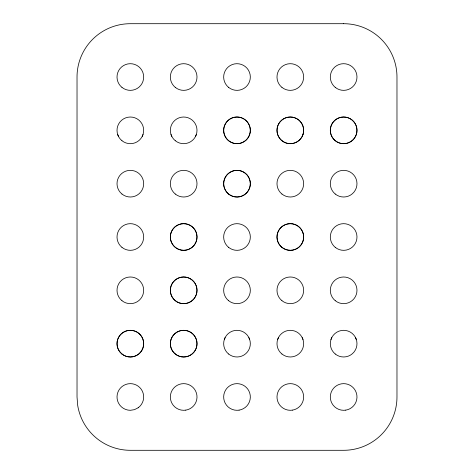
<?xml version="1.0" encoding="UTF-8"?>
<svg xmlns="http://www.w3.org/2000/svg" width="474" height="474" viewBox="0 0 474 474"><rect width="100%" height="100%" fill="white"/><g stroke="black" fill="none" stroke-linecap="round" stroke-linejoin="round"><path stroke-width="0.71" d="M142.23 136.399L143.03 134.468M195.555 136.399L196.355 134.468M224.321 339.532L225.12 337.601M277.646 339.532L278.445 337.601M330.971 339.532L331.77 337.601M355.53 337.601L356.329 339.532M302.205 337.601L303.005 339.532M170.996 134.468L171.795 136.399M248.88 337.601L249.679 339.532M117.671 134.468L118.47 136.399M118.47 337.601L117.671 339.532A13.331 13.331 0 0 0 130.35 356.981A13.331 13.331 0 0 0 143.03 339.532L142.23 337.601A13.331 13.331 0 0 0 118.47 337.601M249.679 134.468L248.88 136.399A13.331 13.331 0 0 1 225.12 136.399L224.321 134.468A13.331 13.331 0 0 1 237 117.019A13.331 13.331 0 0 1 249.679 134.468M171.795 337.601L170.996 339.532A13.331 13.331 0 0 0 183.675 356.981A13.331 13.331 0 0 0 196.355 339.532L195.555 337.601A13.331 13.331 0 0 0 171.795 337.601M303.005 134.468L302.205 136.399A13.331 13.331 0 0 1 278.445 136.399L277.646 134.468A13.331 13.331 0 0 1 290.325 117.019A13.331 13.331 0 0 1 303.005 134.468M356.329 134.468L355.53 136.399A13.331 13.331 0 0 1 331.77 136.399L330.971 134.468A13.331 13.331 0 0 1 343.65 117.019A13.331 13.331 0 0 1 356.329 134.468M138.189 407.759L134.468 409.654L130.35 410.306A13.331 13.331 0 0 1 118.47 403.024L117.671 401.093A13.331 13.331 0 0 1 130.35 383.644L132.436 383.81A13.331 13.331 0 0 1 141.133 389.136L142.23 390.926A13.331 13.331 0 0 1 138.189 407.759M185.761 410.14L183.675 410.306A13.331 13.331 0 0 1 171.795 403.024L170.996 401.093A13.331 13.331 0 0 1 183.675 383.644L185.761 383.81A13.331 13.331 0 0 1 194.459 389.136L195.555 390.926A13.331 13.331 0 0 1 185.761 410.14M239.086 410.14L237 410.306A13.331 13.331 0 0 1 225.12 403.024L224.321 401.093A13.331 13.331 0 0 1 237 383.644L239.086 383.81A13.331 13.331 0 0 1 247.784 389.136L248.88 390.926A13.331 13.331 0 0 1 239.086 410.14M292.411 410.14L290.325 410.306A13.331 13.331 0 0 1 278.445 403.024L277.646 401.093A13.331 13.331 0 0 1 290.325 383.644L292.411 383.81A13.331 13.331 0 0 1 301.108 389.136L302.205 390.926A13.331 13.331 0 0 1 292.411 410.14M345.736 410.14L343.65 410.306A13.331 13.331 0 0 1 331.77 403.024L330.971 401.093A13.331 13.331 0 0 1 343.65 383.644L345.736 383.81A13.331 13.331 0 0 1 354.434 389.136L355.53 390.926A13.331 13.331 0 0 1 345.736 410.14M343.65 23.7L130.35 23.7A53.325 53.325 0 0 0 77.025 77.025L77.025 396.975L77.677 405.282A53.343 53.343 0 0 0 130.35 450.3L343.65 450.3A53.343 53.343 0 0 0 396.975 396.939L396.975 77.025A53.325 53.325 0 0 0 343.65 23.7M121.96 87.388A13.331 13.331 0 0 0 143.515 79.111A13.331 13.331 0 0 0 125.574 64.577A13.331 13.331 0 0 0 121.96 87.388M175.285 87.388A13.331 13.331 0 0 0 196.84 79.111A13.331 13.331 0 0 0 178.899 64.577A13.331 13.331 0 0 0 175.285 87.388M335.26 87.388A13.331 13.331 0 0 0 356.815 79.111A13.331 13.331 0 0 0 338.874 64.577A13.331 13.331 0 0 0 335.26 87.388M281.935 87.388A13.331 13.331 0 0 0 303.49 79.111A13.331 13.331 0 0 0 285.549 64.577A13.331 13.331 0 0 0 281.935 87.388M228.61 87.388A13.331 13.331 0 0 0 250.165 79.111A13.331 13.331 0 0 0 232.224 64.577A13.331 13.331 0 0 0 228.61 87.388M121.96 140.713A13.331 13.331 0 0 0 143.515 132.436A13.331 13.331 0 0 0 125.574 117.902A13.331 13.331 0 0 0 121.96 140.713M228.61 354.013A13.331 13.331 0 0 0 250.165 345.736A13.331 13.331 0 0 0 232.224 331.202A13.331 13.331 0 0 0 228.61 354.013M281.935 194.038A13.331 13.331 0 0 0 303.49 185.761A13.331 13.331 0 0 0 285.549 171.227A13.331 13.331 0 0 0 281.935 194.038M175.285 354.013A13.331 13.331 0 0 0 196.84 345.736A13.331 13.331 0 0 0 178.899 331.202A13.331 13.331 0 0 0 175.285 354.013M335.26 354.013A13.331 13.331 0 0 0 356.815 345.736A13.331 13.331 0 0 0 338.874 331.202A13.331 13.331 0 0 0 335.26 354.013M121.96 354.013A13.331 13.331 0 0 0 143.515 345.736A13.331 13.331 0 0 0 125.574 331.202A13.331 13.331 0 0 0 121.96 354.013M335.26 194.038A13.331 13.331 0 0 0 356.815 185.761A13.331 13.331 0 0 0 338.874 171.227A13.331 13.331 0 0 0 335.26 194.038M121.96 194.038A13.331 13.331 0 0 0 143.515 185.761A13.331 13.331 0 0 0 125.574 171.227A13.331 13.331 0 0 0 121.96 194.038M175.285 194.038A13.331 13.331 0 0 0 196.84 185.761A13.331 13.331 0 0 0 178.899 171.227A13.331 13.331 0 0 0 175.285 194.038M335.26 140.713A13.331 13.331 0 0 0 356.815 132.436A13.331 13.331 0 0 0 338.874 117.902A13.331 13.331 0 0 0 335.26 140.713M175.285 140.713A13.331 13.331 0 0 0 196.84 132.436A13.331 13.331 0 0 0 178.899 117.902A13.331 13.331 0 0 0 175.285 140.713M281.935 140.713A13.331 13.331 0 0 0 303.49 132.436A13.331 13.331 0 0 0 285.549 117.902A13.331 13.331 0 0 0 281.935 140.713M228.61 194.038A13.331 13.331 0 0 0 250.165 185.761A13.331 13.331 0 0 0 232.224 171.227A13.331 13.331 0 0 0 228.61 194.038A13.331 13.331 0 0 0 250.165 185.761A13.331 13.331 0 0 0 232.224 171.227A13.331 13.331 0 0 0 228.61 194.038M175.285 247.363A13.331 13.331 0 0 0 196.84 239.086A13.331 13.331 0 0 0 178.899 224.552A13.331 13.331 0 0 0 175.285 247.363A13.331 13.331 0 0 0 196.84 239.086A13.331 13.331 0 0 0 178.899 224.552A13.331 13.331 0 0 0 175.285 247.363M121.96 247.363A13.331 13.331 0 0 0 143.515 239.086A13.331 13.331 0 0 0 125.574 224.552A13.331 13.331 0 0 0 121.96 247.363M228.61 140.713A13.331 13.331 0 0 0 250.165 132.436A13.331 13.331 0 0 0 232.224 117.902A13.331 13.331 0 0 0 228.61 140.713M335.26 247.363A13.331 13.331 0 0 0 356.815 239.086A13.331 13.331 0 0 0 338.874 224.552A13.331 13.331 0 0 0 335.26 247.363M281.935 354.013A13.331 13.331 0 0 0 303.49 345.736A13.331 13.331 0 0 0 285.549 331.202A13.331 13.331 0 0 0 281.935 354.013M281.935 247.363A13.331 13.331 0 0 0 303.49 239.086A13.331 13.331 0 0 0 285.549 224.552A13.331 13.331 0 0 0 281.935 247.363A13.331 13.331 0 0 0 303.49 239.086A13.331 13.331 0 0 0 285.549 224.552A13.331 13.331 0 0 0 281.935 247.363M228.61 247.363A13.331 13.331 0 0 0 250.165 239.086A13.331 13.331 0 0 0 232.224 224.552A13.331 13.331 0 0 0 228.61 247.363M121.96 300.688A13.331 13.331 0 0 0 143.515 292.411A13.331 13.331 0 0 0 125.574 277.877A13.331 13.331 0 0 0 121.96 300.688M228.61 300.688A13.331 13.331 0 0 0 250.165 292.411A13.331 13.331 0 0 0 232.224 277.877A13.331 13.331 0 0 0 228.61 300.688M175.285 300.688A13.331 13.331 0 0 0 196.84 292.411A13.331 13.331 0 0 0 178.899 277.877A13.331 13.331 0 0 0 175.285 300.688A13.331 13.331 0 0 0 196.84 292.411A13.331 13.331 0 0 0 178.899 277.877A13.331 13.331 0 0 0 175.285 300.688M281.935 300.688A13.331 13.331 0 0 0 303.49 292.411A13.331 13.331 0 0 0 285.549 277.877A13.331 13.331 0 0 0 281.935 300.688M335.26 300.688A13.331 13.331 0 0 0 356.815 292.411A13.331 13.331 0 0 0 338.874 277.877A13.331 13.331 0 0 0 335.26 300.688"/></g></svg>
